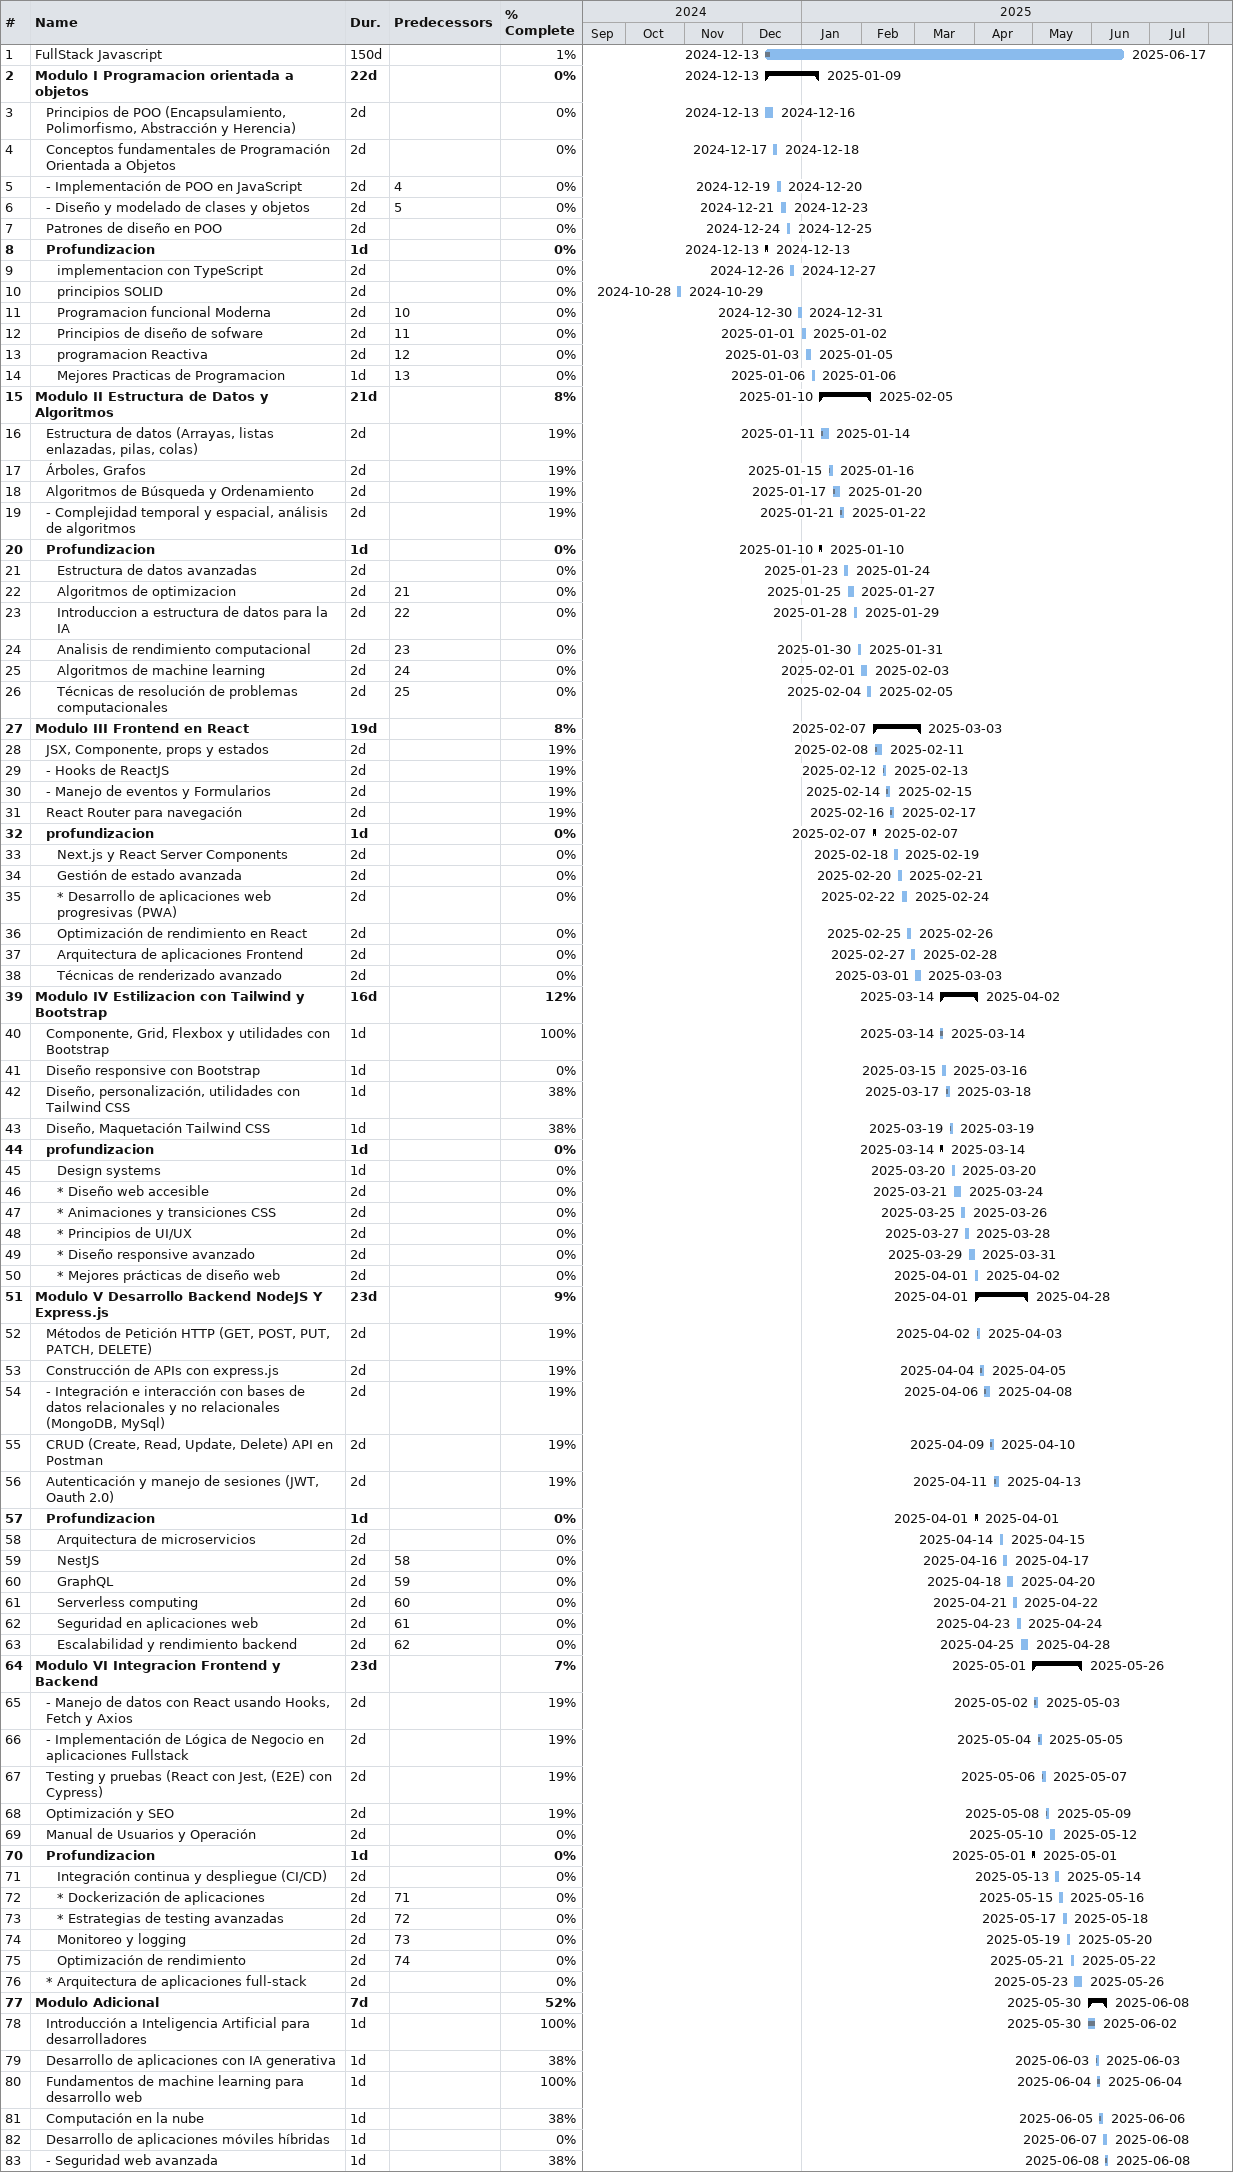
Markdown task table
| ID | Level | Task | Duration | Start | Finish | Predecessors | % complete |
|---|---|---|---|---|---|---|---|
| 1 | 1 | FullStack Javascript | 150d | 2024-12-13 | 2025-06-17 |  | 1 |
| 2 | 1 | **Modulo I Programacion orientada a objetos** | 22d | 2024-12-13 | 2025-01-09 |  | 0 |
| 3 | 2 | Principios de POO (Encapsulamiento, Polimorfismo, Abstracción y Herencia) | 2d | 2024-12-13 | 2024-12-16 |  | 0 |
| 4 | 2 | Conceptos fundamentales de Programación Orientada a Objetos | 2d | 2024-12-17 | 2024-12-18 |  | 0 |
| 5 | 2 | - Implementación de POO en JavaScript | 2d | 2024-12-19 | 2024-12-20 | 4 | 0 |
| 6 | 2 | - Diseño y modelado de clases y objetos | 2d | 2024-12-21 | 2024-12-23 | 5 | 0 |
| 7 | 2 | Patrones de diseño en POO | 2d | 2024-12-24 | 2024-12-25 |  | 0 |
| 8 | 2 | **Profundizacion** | 1d | 2024-12-13 | 2024-12-13 |  | 0 |
| 9 | 3 | implementacion con TypeScript | 2d | 2024-12-26 | 2024-12-27 |  | 0 |
| 10 | 3 | principios SOLID | 2d | 2024-10-28 | 2024-10-29 |  | 0 |
| 11 | 3 | Programacion funcional Moderna | 2d | 2024-12-30 | 2024-12-31 | 10 | 0 |
| 12 | 3 | Principios de diseño de sofware | 2d | 2025-01-01 | 2025-01-02 | 11 | 0 |
| 13 | 3 | programacion Reactiva | 2d | 2025-01-03 | 2025-01-05 | 12 | 0 |
| 14 | 3 | Mejores Practicas de Programacion | 1d | 2025-01-06 | 2025-01-06 | 13 | 0 |
| 15 | 1 | **Modulo II Estructura de Datos y Algoritmos** | 21d | 2025-01-10 | 2025-02-05 |  | 8 |
| 16 | 2 | Estructura de datos (Arrayas, listas enlazadas, pilas, colas) | 2d | 2025-01-11 | 2025-01-14 |  | 19 |
| 17 | 2 | Árboles, Grafos | 2d | 2025-01-15 | 2025-01-16 |  | 19 |
| 18 | 2 | Algoritmos de Búsqueda y Ordenamiento | 2d | 2025-01-17 | 2025-01-20 |  | 19 |
| 19 | 2 | - Complejidad temporal y espacial, análisis de algoritmos | 2d | 2025-01-21 | 2025-01-22 |  | 19 |
| 20 | 2 | **Profundizacion** | 1d | 2025-01-10 | 2025-01-10 |  | 0 |
| 21 | 3 | Estructura de datos avanzadas | 2d | 2025-01-23 | 2025-01-24 |  | 0 |
| 22 | 3 | Algoritmos de optimizacion | 2d | 2025-01-25 | 2025-01-27 | 21 | 0 |
| 23 | 3 | Introduccion a estructura de datos para la IA | 2d | 2025-01-28 | 2025-01-29 | 22 | 0 |
| 24 | 3 | Analisis de rendimiento computacional | 2d | 2025-01-30 | 2025-01-31 | 23 | 0 |
| 25 | 3 | Algoritmos de machine learning | 2d | 2025-02-01 | 2025-02-03 | 24 | 0 |
| 26 | 3 | Técnicas de resolución de problemas computacionales | 2d | 2025-02-04 | 2025-02-05 | 25 | 0 |
| 27 | 1 | **Modulo III Frontend en React** | 19d | 2025-02-07 | 2025-03-03 |  | 8 |
| 28 | 2 | JSX, Componente, props y estados | 2d | 2025-02-08 | 2025-02-11 |  | 19 |
| 29 | 2 | - Hooks de ReactJS | 2d | 2025-02-12 | 2025-02-13 |  | 19 |
| 30 | 2 | - Manejo de eventos y Formularios | 2d | 2025-02-14 | 2025-02-15 |  | 19 |
| 31 | 2 | React Router para navegación | 2d | 2025-02-16 | 2025-02-17 |  | 19 |
| 32 | 2 | **profundizacion** | 1d | 2025-02-07 | 2025-02-07 |  | 0 |
| 33 | 3 | Next.js y React Server Components | 2d | 2025-02-18 | 2025-02-19 |  | 0 |
| 34 | 3 | Gestión de estado avanzada | 2d | 2025-02-20 | 2025-02-21 |  | 0 |
| 35 | 3 | * Desarrollo de aplicaciones web progresivas (PWA) | 2d | 2025-02-22 | 2025-02-24 |  | 0 |
| 36 | 3 | Optimización de rendimiento en React | 2d | 2025-02-25 | 2025-02-26 |  | 0 |
| 37 | 3 | Arquitectura de aplicaciones Frontend | 2d | 2025-02-27 | 2025-02-28 |  | 0 |
| 38 | 3 | Técnicas de renderizado avanzado | 2d | 2025-03-01 | 2025-03-03 |  | 0 |
| 39 | 1 | **Modulo IV Estilizacion con Tailwind y Bootstrap** | 16d | 2025-03-14 | 2025-04-02 |  | 12 |
| 40 | 2 | Componente, Grid, Flexbox y utilidades con Bootstrap | 1d | 2025-03-14 | 2025-03-14 |  | 100 |
| 41 | 2 | Diseño responsive con Bootstrap | 1d | 2025-03-15 | 2025-03-16 |  | 0 |
| 42 | 2 | Diseño, personalización, utilidades con Tailwind CSS | 1d | 2025-03-17 | 2025-03-18 |  | 38 |
| 43 | 2 | Diseño, Maquetación Tailwind CSS | 1d | 2025-03-19 | 2025-03-19 |  | 38 |
| 44 | 2 | **profundizacion** | 1d | 2025-03-14 | 2025-03-14 |  | 0 |
| 45 | 3 | Design systems | 1d | 2025-03-20 | 2025-03-20 |  | 0 |
| 46 | 3 | * Diseño web accesible | 2d | 2025-03-21 | 2025-03-24 |  | 0 |
| 47 | 3 | * Animaciones y transiciones CSS | 2d | 2025-03-25 | 2025-03-26 |  | 0 |
| 48 | 3 | * Principios de UI/UX | 2d | 2025-03-27 | 2025-03-28 |  | 0 |
| 49 | 3 | * Diseño responsive avanzado | 2d | 2025-03-29 | 2025-03-31 |  | 0 |
| 50 | 3 | * Mejores prácticas de diseño web | 2d | 2025-04-01 | 2025-04-02 |  | 0 |
| 51 | 1 | **Modulo V Desarrollo Backend NodeJS Y Express.js** | 23d | 2025-04-01 | 2025-04-28 |  | 9 |
| 52 | 2 | Métodos de Petición HTTP (GET, POST, PUT, PATCH, DELETE) | 2d | 2025-04-02 | 2025-04-03 |  | 19 |
| 53 | 2 | Construcción de APIs con express.js | 2d | 2025-04-04 | 2025-04-05 |  | 19 |
| 54 | 2 | - Integración e interacción con bases de datos relacionales y no relacionales (MongoDB, MySql) | 2d | 2025-04-06 | 2025-04-08 |  | 19 |
| 55 | 2 | CRUD (Create, Read, Update, Delete) API en Postman | 2d | 2025-04-09 | 2025-04-10 |  | 19 |
| 56 | 2 | Autenticación y manejo de sesiones (JWT, Oauth 2.0) | 2d | 2025-04-11 | 2025-04-13 |  | 19 |
| 57 | 2 | **Profundizacion** | 1d | 2025-04-01 | 2025-04-01 |  | 0 |
| 58 | 3 | Arquitectura de microservicios | 2d | 2025-04-14 | 2025-04-15 |  | 0 |
| 59 | 3 | NestJS | 2d | 2025-04-16 | 2025-04-17 | 58 | 0 |
| 60 | 3 | GraphQL | 2d | 2025-04-18 | 2025-04-20 | 59 | 0 |
| 61 | 3 | Serverless computing | 2d | 2025-04-21 | 2025-04-22 | 60 | 0 |
| 62 | 3 | Seguridad en aplicaciones web | 2d | 2025-04-23 | 2025-04-24 | 61 | 0 |
| 63 | 3 | Escalabilidad y rendimiento backend | 2d | 2025-04-25 | 2025-04-28 | 62 | 0 |
| 64 | 1 | **Modulo VI Integracion Frontend y Backend** | 23d | 2025-05-01 | 2025-05-26 |  | 7 |
| 65 | 2 | - Manejo de datos con React usando Hooks, Fetch y Axios | 2d | 2025-05-02 | 2025-05-03 |  | 19 |
| 66 | 2 | - Implementación de Lógica de Negocio en aplicaciones Fullstack | 2d | 2025-05-04 | 2025-05-05 |  | 19 |
| 67 | 2 | Testing y pruebas (React con Jest, (E2E) con Cypress) | 2d | 2025-05-06 | 2025-05-07 |  | 19 |
| 68 | 2 | Optimización y SEO | 2d | 2025-05-08 | 2025-05-09 |  | 19 |
| 69 | 2 | Manual de Usuarios y Operación | 2d | 2025-05-10 | 2025-05-12 |  | 0 |
| 70 | 2 | **Profundizacion** | 1d | 2025-05-01 | 2025-05-01 |  | 0 |
| 71 | 3 | Integración continua y despliegue (CI/CD) | 2d | 2025-05-13 | 2025-05-14 |  | 0 |
| 72 | 3 | * Dockerización de aplicaciones | 2d | 2025-05-15 | 2025-05-16 | 71 | 0 |
| 73 | 3 | * Estrategias de testing avanzadas | 2d | 2025-05-17 | 2025-05-18 | 72 | 0 |
| 74 | 3 | Monitoreo y logging | 2d | 2025-05-19 | 2025-05-20 | 73 | 0 |
| 75 | 3 | Optimización de rendimiento | 2d | 2025-05-21 | 2025-05-22 | 74 | 0 |
| 76 | 2 | * Arquitectura de aplicaciones full-stack | 2d | 2025-05-23 | 2025-05-26 |  | 0 |
| 77 | 1 | **Modulo Adicional** | 7d | 2025-05-30 | 2025-06-08 |  | 52 |
| 78 | 2 | Introducción a Inteligencia Artificial para desarrolladores | 1d | 2025-05-30 | 2025-06-02 |  | 100 |
| 79 | 2 | Desarrollo de aplicaciones con IA generativa | 1d | 2025-06-03 | 2025-06-03 |  | 38 |
| 80 | 2 | Fundamentos de machine learning para desarrollo web | 1d | 2025-06-04 | 2025-06-04 |  | 100 |
| 81 | 2 | Computación en la nube | 1d | 2025-06-05 | 2025-06-06 |  | 38 |
| 82 | 2 | Desarrollo de aplicaciones móviles híbridas | 1d | 2025-06-07 | 2025-06-08 |  | 0 |
| 83 | 2 | - Seguridad web avanzada | 1d | 2025-06-08 | 2025-06-08 |  | 38 |
